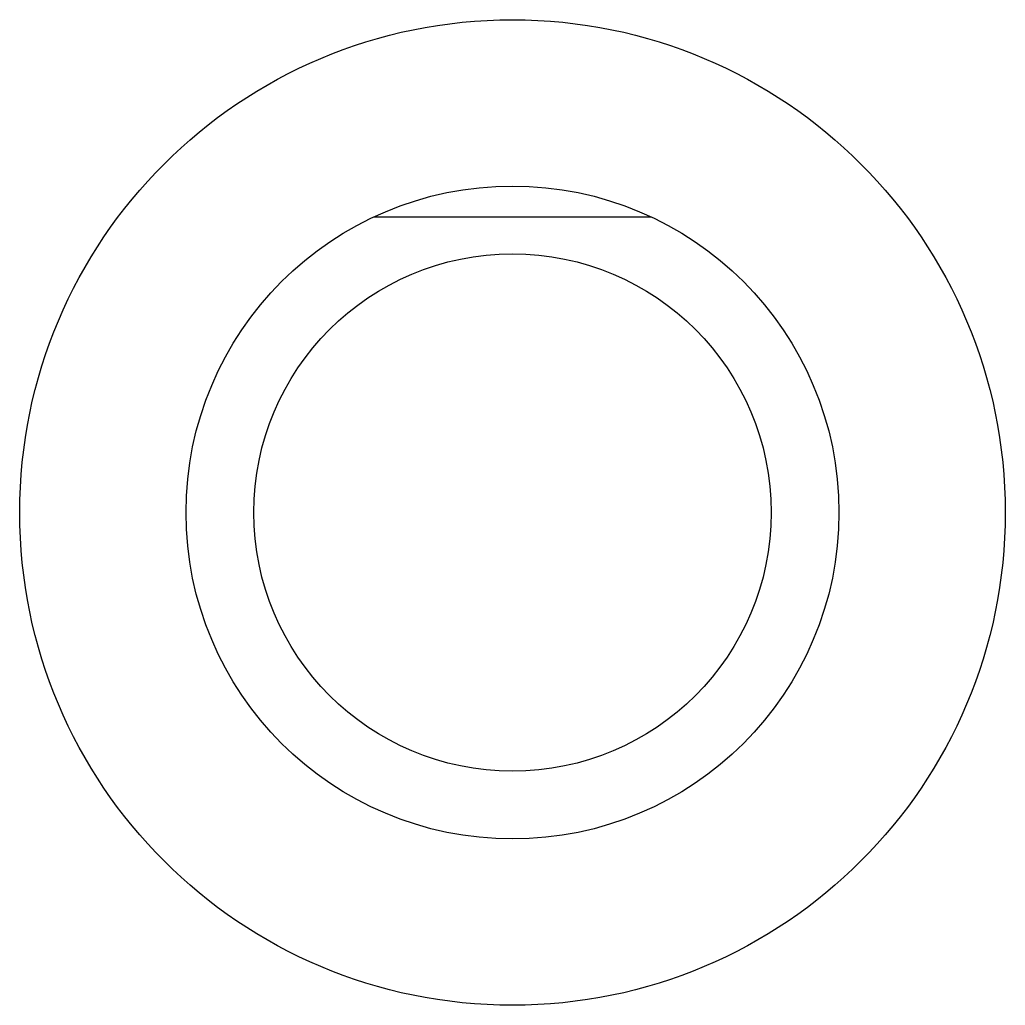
# Model space of a CAD drawing. Header units: millimetres. Extents: x -4 to 4, y -4 to 4.
import ezdxf

# ---------------------------------------------------------------- set-up
doc = ezdxf.new("R2010")
doc.units = ezdxf.units.MM
doc.layers.get('0').update_dxf_attribs({"linetype": 'CONTINUOUS'})

msp = doc.modelspace()

# ---------------------------------------------------------------- linework, layer by layer
msp.add_line((-1.1236, 2.4), (1.1236, 2.4))
for radius in [4, 2.65, 2.1]:
    msp.add_circle((0, 0), radius)

doc.saveas('drawing.dxf')
